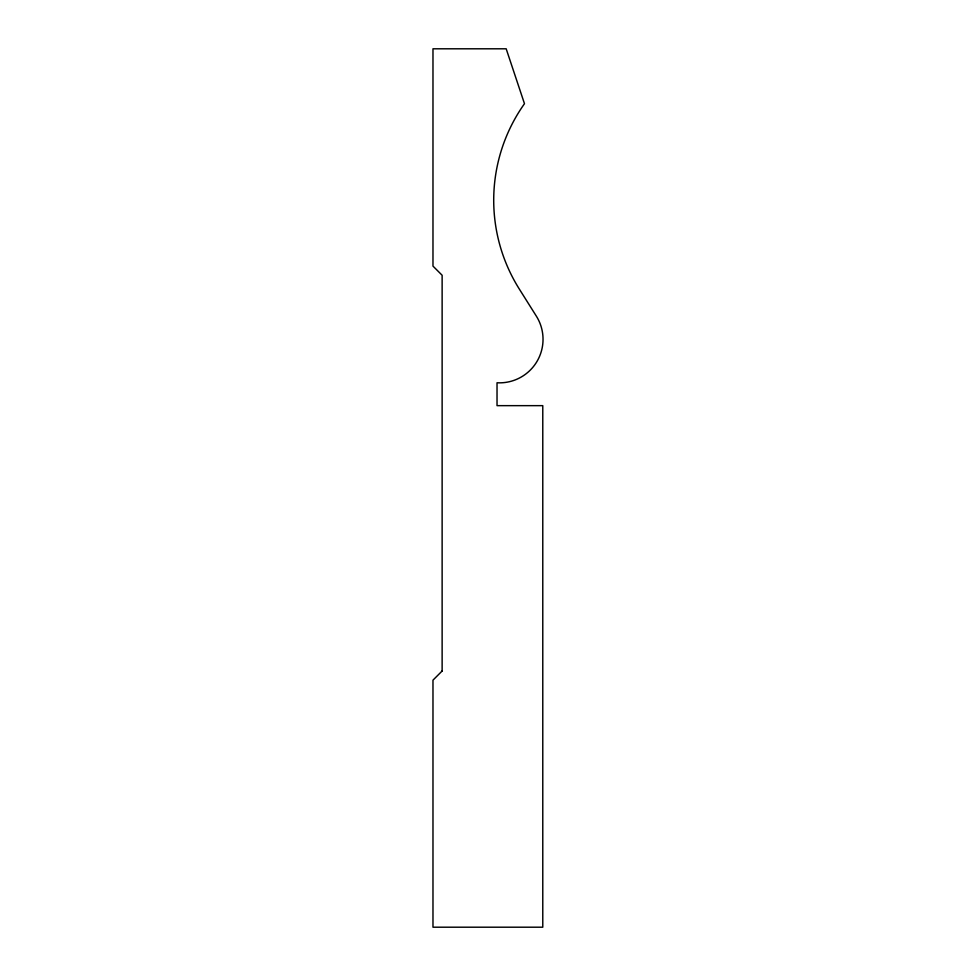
<?xml version="1.0" encoding="UTF-8"?>
<svg xmlns="http://www.w3.org/2000/svg" width="976" height="976" viewBox="0 0 976 976"><rect width="100%" height="100%" fill="white"/><g stroke="black" fill="none" stroke-linecap="round" stroke-linejoin="round"><path stroke-width="1.46" d="M442.128 671L432.978 680.15L432.978 927.2L542.778 927.2L542.778 405.65L497.028 405.65L497.028 382.775A43.53 43.53 0 0 0 536.349 316.139L519.305 289.042A166.847 166.847 0 0 1 524.478 103.7L506.178 48.8L432.978 48.8L432.978 266.106L442.128 275.256L442.128 671"/></g></svg>
